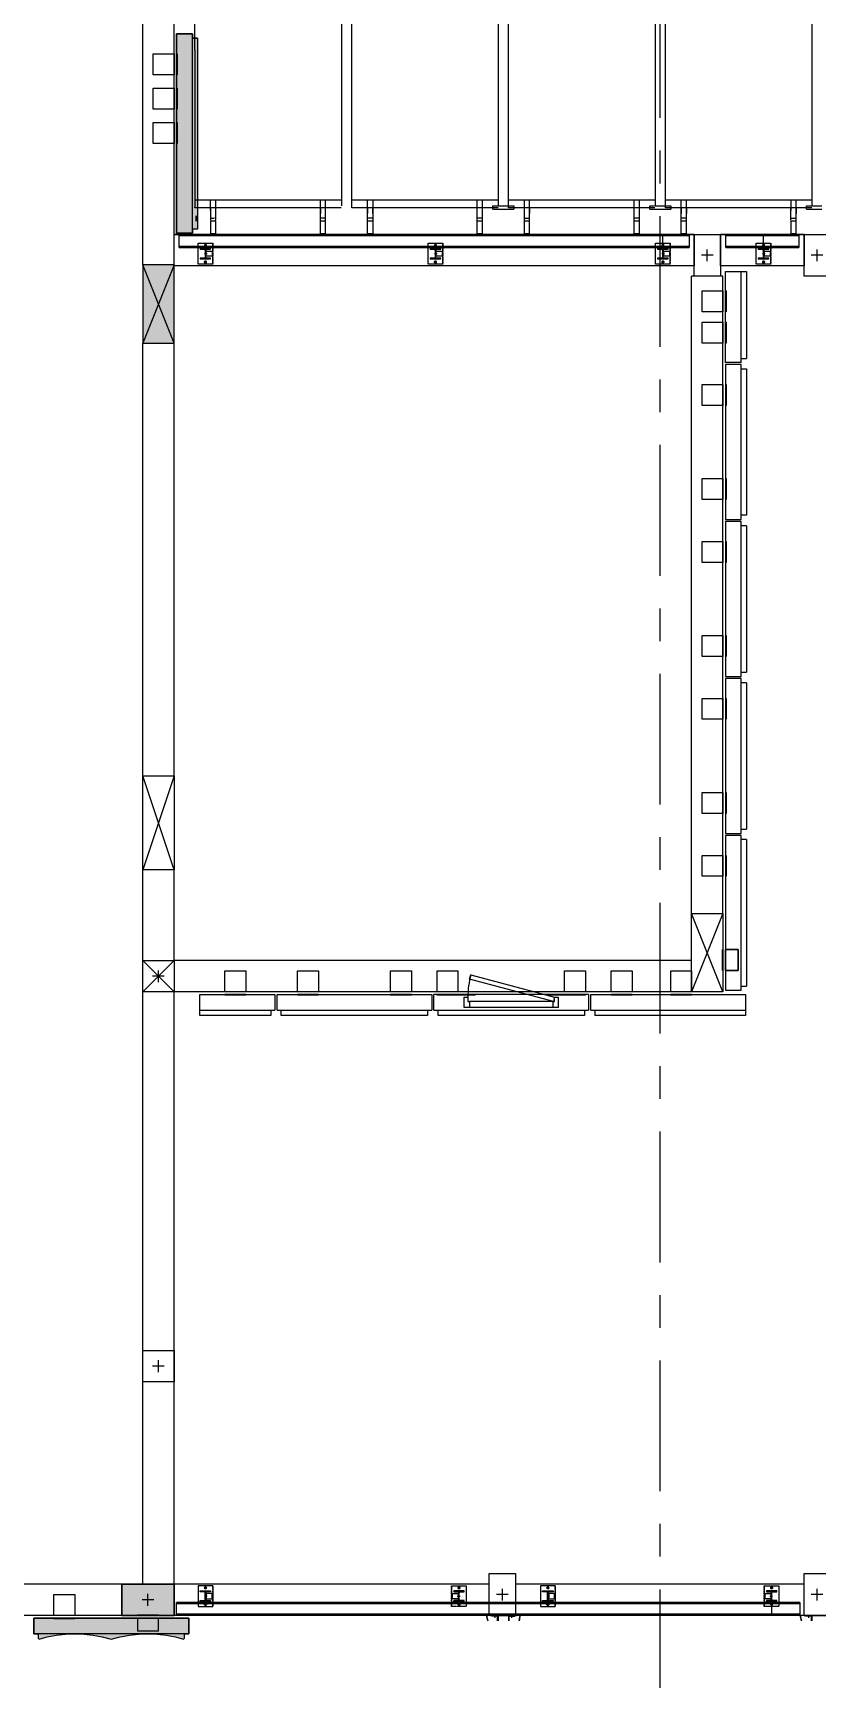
# Model space of a CAD drawing. Header units: millimetres. Extents: x 2519235 to 7246330, y 25937 to 201821.
# Drawn here: x 2842388 to 2849888, y 134880 to 150612 of the extents above; entities that cross this region are included whole.
import ezdxf
from ezdxf.enums import TextEntityAlignment as Align

# ---------------------------------------------------------------- set-up
doc = ezdxf.new("R2010")
doc.units = ezdxf.units.MM
doc.set_wipeout_variables(frame=1)
for name, pattern in [('DXK_LINE_DOT2', [3.9198, 1.9599, -1.9599]), ('HIDDEN2', [4.7625, 3.175, -1.5875]), ('TA_GL_005.00000', [13.75, 5, -1.25, 1.25, -1.25, 5]), ('Xref-PLAN-106.940$0$CENTER2', [28.575, 19.05, -3.175, 3.175, -3.175])]:
    doc.linetypes.add(name, pattern=pattern)
for name, color, linetype in [('000 - 0_SYM_DWG_GRID-BUBBLE_MAIN_COLOR_1', 7, 'Continuous'), ('000 - 0_SYM_DWG_GRIDLINE_MAIN_COLOR_251', 7, 'Continuous'), ('000 - CONCRETE_COL_CUT_COLOR_1', 7, 'Continuous'), ('000 - CONCRETE_COL_CUT_COLOR_5', 7, 'Continuous'), ('000 - CONCRETE_COL_HATCH_', 7, 'Continuous'), ('000 - CONCRETE_COL_WIPEOUT_', 7, 'Continuous'), ('000 - CONCRETE_PRECAST_CUT_COLOR_4', 7, 'Continuous'), ('000 - CONCRETE_PRECAST_CUT_COLOR_5', 7, 'Continuous'), ('000 - EXISTING_CANOPY_MAIN_COLOR_1', 7, 'Continuous'), ('_BOLT-M10', 7, 'Continuous'), ('_C-SC', 7, 'Continuous'), ('_Hatch', 7, 'Continuous'), ('_LOUVER-SB', 7, 'Continuous'), ('_PLATE-200', 7, 'Continuous'), ('_RCW03', 7, 'Continuous'), ('_Wall-PRECAST', 7, 'Continuous'), ('A-GENM', 7, 'Continuous'), ('A-ROOF', 7, 'Continuous'), ('A-ROOF-OTLN', 7, 'Continuous'), ('Xref-PLAN-106.940$0$_Beam', 7, 'Continuous'), ('Xref-PLAN-106.940$0$_C300x300', 7, 'Continuous'), ('Xref-PLAN-106.940$0$_C400-250', 7, 'Continuous'), ('Xref-PLAN-106.940$0$_C500-300', 7, 'Continuous'), ('Xref-PLAN-106.940$0$_Col', 7, 'Xref-PLAN-106.940$0$CENTER2'), ('Xref-PLAN-106.940$0$_Col-B', 7, 'Xref-PLAN-106.940$0$CENTER2'), ('Xref-PLAN-106.940$0$_PP-Dim', 7, 'Continuous')]:
    doc.layers.add(name, color=color, linetype=linetype)
doc.layers.add('Xref-PLAN-106.940$0$_VP', color=7, linetype='Continuous', plot=False)
doc.styles.add('Arial', font='arial.ttf', dxfattribs={"height": 300})
doc.styles.add('TA', font='', dxfattribs={"height": 4.5})
doc.styles.get('TA').set_extended_font_data('Cordia New')
pattern_1 = [(45, (-1941.0177, -2436.031), (-3.367596, 3.367596), []), (45, (-1941.0177, -2433.6497), (-3.367596, 3.367596), [])]

# ---------------------------------------------------------------- blocks, each defined once
blk = doc.blocks.new('A$C794a218b')
at = {"color": 7}
for p, q in [((142319, 17448), (142369, 17448)), ((142319, 17348), (142319, 17448)), ((142354, 17348), (142319, 17348)), ((142354, 17391), (142354, 17348)), ((142369, 17391), (142354, 17391)), ((142354, 17348), (142365, 17390)), ((143156, 17134), (142354, 17348)), ((142365, 17390), (143167, 17175)), ((142369, 17448), (142369, 17391)), ((142369, 17448), (143169, 17448)), ((142369, 17391), (143169, 17391)), ((143169, 17448), (143219, 17448)), ((143169, 17391), (143169, 17448)), ((143184, 17391), (143169, 17391)), ((143184, 17348), (143184, 17391)), ((143219, 17348), (143184, 17348)), ((143219, 17448), (143219, 17348)), ((143167, 17175), (143156, 17134))]:
    blk.add_line(p, q, dxfattribs=at)
blk.add_arc((142354, 17348), 830, 344.9961, 0, dxfattribs=at)
blk = doc.blocks.new('_PP-LOUVER')
at = {"layer": '_Hatch'}
h = blk.add_hatch(dxfattribs=at)
h.set_pattern_fill('STEEL', scale=1.5)
h.set_pattern_definition(pattern_1)
h.paths.add_polyline_path([(3, 67), (3, 3, 0.414214), (13, -7), (50, -7), (50, -15), (-50, -15), (-50, -7), (-13, -7, 0.414214), (-3, 3), (-3, 67, 0.414214), (-13, 77), (-50, 77), (-50, 85), (50, 85), (50, 77), (13, 77, 0.414214)])
at = {"color": 7, "linetype": 'Continuous'}
for p, q in [((70, 135), (-70, 135)), ((-70, 135), (-70, -25)), ((70, 135), (70, -25))]:
    blk.add_line(p, q, dxfattribs=at)
at = {"color": 7, "linetype": 'DXK_LINE_DOT2'}
for p, q in [((-70, 135), (-70, -25)), ((70, 135), (-70, 135)), ((70, -25), (70, 135))]:
    blk.add_line(p, q, dxfattribs=at)
at = {"color": 7, "linetype": 'HIDDEN2'}
for p, q in [((-70, -25), (-70, -65)), ((-70, -30), (-70, -65)), ((-70, -65), (70, -65)), ((-70, -65), (70, -65)), ((70, -65), (70, -25)), ((70, -30), (70, -65))]:
    blk.add_line(p, q, dxfattribs=at)
at = {"color": 7}
blk.add_lwpolyline([(-50, 85), (50, 85), (50, 77), (13, 77, 0.414214), (3, 67), (3, 3, 0.414214), (13, -7), (50, -7), (50, -15), (-50, -15), (-50, -7), (-13, -7, 0.414214), (-3, 3), (-3, 67, 0.414214), (-13, 77), (-50, 77)], format="xyb", close=True, dxfattribs=at)
for points in [[(63, 60), (3, 60), (3, 10), (63, 10)], [(63, 60), (8, 60), (8, 10), (63, 10)]]:
    blk.add_lwpolyline(points, close=True, dxfattribs=at)
at = {"layer": '_BOLT-M10', "color": 7}
for p, q in [((-12, 115), (12, 115)), ((16, 35), (-10, 35)), ((3, 42), (-3, 42)), ((3, 28), (-3, 28)), ((0, 128), (0, 102)), ((8, 42), (3, 42)), ((8, 28), (3, 28))]:
    blk.add_line(p, q, dxfattribs=at)
blk.add_lwpolyline([(-8, 110), (0, 106), (8, 110), (8, 120), (0, 124), (-8, 120)], close=True, dxfattribs=at)
for radius in [10, 6.93]:
    blk.add_circle((0, 115), radius, dxfattribs=at)
at = {"layer": 'Defpoints', "color": 7}
for p, q in [((6, -6), (-6, 6)), ((-6, -6), (6, 6))]:
    blk.add_line(p, q, dxfattribs=at)
at = {"layer": 'Defpoints', "color": 7, "linetype": 'HIDDEN2'}
for p, q in [((-12, -45), (12, -45)), ((0, -58), (0, -32))]:
    blk.add_line(p, q, dxfattribs=at)
blk.add_lwpolyline([(-8, -40), (0, -36), (8, -40), (8, -50), (0, -54), (-8, -50)], close=True, dxfattribs=at)
for radius in [10, 6.93]:
    blk.add_circle((0, -45), radius, dxfattribs=at)
blk = doc.blocks.new('*U361')
at = {"color": 7}
for p, q in [((270, -25), (-5690, -25)), ((-5690, -145), (-5690, -25)), ((-5690, -30), (270, -30)), ((-5690, -35), (270, -35)), ((-5690, -135), (270, -135)), ((-5690, -140), (270, -140)), ((-5690, -145), (270, -145)), ((270, -25), (270, -145))]:
    blk.add_line(p, q, dxfattribs=at)
at = {"layer": 'Defpoints', "color": 7}
for p, q in [((6, -6), (-6, 6)), ((-6, -6), (6, 6)), ((0, 0), (0, -145))]:
    blk.add_line(p, q, dxfattribs=at)
blk = doc.blocks.new('Enrance Curtain Wall Panel Edge 5a - Enrance Curtain Wall Panel Edge 5a-28915756-ENTRANCE 1 - LOWER ROOF LEVEL PLAN')
at = {"color": 7}
for p, q in [((150, -125), (150, 125)), ((150, 125), (150, -125)), ((150, 125), (150, -125)), ((150, -125), (150, 125)), ((150, 125), (150, -125)), ((150, -50), (200, -50)), ((171, -80), (150, -80)), ((155, -110), (150, -110)), ((200, -55), (155, -55)), ((155, -55), (155, -110)), ((150, -2875), (150, -3125)), ((150, -2875), (150, -3125)), ((150, -2875), (150, -3125)), ((150, -3125), (150, -2875)), ((150, -2875), (150, -3125)), ((155, -2890), (150, -2890)), ((171, -2920), (150, -2920)), ((150, -2950), (200, -2950)), ((155, -2945), (155, -2890)), ((200, -2945), (155, -2945)), ((150, -3050), (200, -3050)), ((171, -3080), (150, -3080)), ((155, -3110), (150, -3110)), ((200, -3055), (155, -3055)), ((155, -3055), (155, -3110))]:
    blk.add_line(p, q, dxfattribs=at)
for centre, radius, start, end in [((-165, 1640), 1827, 279.9333, 281.5368), ((-165, 1640), 1830, 279.9172, 281.5175), ((-165, 1640), 1830, 279.9184, 281.5158), ((-165, 1640), 1830, 279.9162, 280.3072), ((-165, -4640), 1830, 78.4825, 80.0828), ((-165, -4640), 1830, 78.4842, 80.0816), ((-165, -4640), 1830, 79.6928, 80.0838), ((-165, -4640), 1827, 78.4632, 80.0667), ((-165, -1360), 1827, 279.9333, 281.5368), ((-165, -1360), 1830, 279.9172, 281.5175), ((-165, -1360), 1830, 279.9184, 281.5158), ((-165, -1360), 1830, 279.9162, 280.3072)]:
    blk.add_arc(centre, radius, start, end, dxfattribs=at)
blk = doc.blocks.new('Xref-PLAN-106.940$0$_C300-300')
at = {"color": 7}
blk.add_lwpolyline([(-150, 0), (150, 0), (150, -300), (-150, -300)], close=True, dxfattribs=at)
at = {"layer": 'Defpoints', "color": 7}
for p, q in [((-56, -150), (56, -150)), ((0, -94), (0, -206))]:
    blk.add_line(p, q, dxfattribs=at)
blk = doc.blocks.new('Xref-PLAN-106.940$0$_C400-250')
at = {"color": 7}
blk.add_lwpolyline([(125, 0), (125, -400), (-125, -400), (-125, 0)], close=True, dxfattribs=at)
at = {"layer": 'Defpoints', "color": 7}
for p, q in [((0, -144), (0, -256)), ((-56, -200), (56, -200))]:
    blk.add_line(p, q, dxfattribs=at)
blk = doc.blocks.new('Xref-PLAN-106.940$0$_C500-300')
at = {"color": 7}
blk.add_lwpolyline([(-250, 0), (250, 0), (250, -300), (-250, -300)], close=True, dxfattribs=at)
at = {"layer": 'Defpoints', "color": 7}
for p, q in [((-56, -150), (56, -150)), ((0, -94), (0, -206))]:
    blk.add_line(p, q, dxfattribs=at)
blk = doc.blocks.new('Xref-PLAN-106.940')
at = {"layer": 'Xref-PLAN-106.940$0$_Beam', "color": 7}
for p, q in [((139644, 23258), (142404, 23258)), ((142654, 23258), (145669, 23258)), ((146169, 23258), (148619, 23258)), ((139644, 22958), (142404, 22958)), ((142654, 22958), (145669, 22958)), ((145669, 22958), (145669, 17298)), ((145969, 22958), (145969, 17298)), ((146169, 22958), (148619, 22958)), ((145669, 15233), (145669, 11098)), ((145969, 15233), (145969, 11098)), ((140419, 10458), (140719, 10458)), ((145669, 10348), (145669, 6933)), ((145969, 10348), (145969, 6933))]:
    blk.add_line(p, q, dxfattribs=at)
at = {"layer": 'Xref-PLAN-106.940$0$_Col', "color": 7}
for points in [[(140419, 17298), (140719, 17298), (140719, 16548), (140419, 16548)], [(145669, 16133), (145969, 16133), (145969, 15233), (145669, 15233)], [(145669, 10348), (145969, 10348), (145969, 11098), (145669, 11098)]]:
    blk.add_lwpolyline(points, close=True, dxfattribs=at)
at = {"layer": 'Xref-PLAN-106.940$0$_PP-Dim', "color": 7}
for p, q in [((140719, 17298), (145669, 17298)), ((140719, 16998), (145669, 16998)), ((145669, 16998), (145669, 16133)), ((145969, 16998), (145969, 16133)), ((140419, 16548), (140419, 10458)), ((140719, 16548), (140719, 10458)), ((139644, 10358), (140444, 10358)), ((140694, 10358), (145669, 10358)), ((139644, 10058), (140444, 10058)), ((140694, 10058), (145669, 10058))]:
    blk.add_line(p, q, dxfattribs=at)
at = {"layer": 'Xref-PLAN-106.940$0$_VP', "color": 7}
for p, q in [((140419, 17298), (140719, 16548)), ((140419, 16548), (140719, 17298)), ((145669, 17298), (145969, 16998)), ((145669, 16998), (145969, 17298)), ((145669, 15233), (145969, 16133)), ((145669, 16133), (145969, 15233)), ((145669, 11098), (145969, 10348)), ((145669, 10348), (145969, 11098))]:
    blk.add_line(p, q, dxfattribs=at)
at = {"layer": 'Xref-PLAN-106.940$0$_C300x300', "color": 7}
blk.add_blockref('Xref-PLAN-106.940$0$_C300-300', (145819, 17298), dxfattribs=at)
at = {"layer": 'Xref-PLAN-106.940$0$_C400-250', "color": 7}
for p in [(139519, 23258), (142529, 23258), (139519, 10458), (140569, 10458)]:
    blk.add_blockref('Xref-PLAN-106.940$0$_C400-250', p, dxfattribs=at)
at = {"layer": 'Xref-PLAN-106.940$0$_C500-300', "color": 7}
blk.add_blockref('Xref-PLAN-106.940$0$_C500-300', (145919, 23258), dxfattribs=at)
at = {"layer": 'Xref-PLAN-106.940$0$_Col-B', "color": 7}
blk.add_blockref('Xref-PLAN-106.940$0$_C300-300', (145819, 21025), dxfattribs=at)
blk = doc.blocks.new('_C-SC')
at = {"layer": '_Hatch'}
h = blk.add_hatch(dxfattribs=at)
h.set_pattern_fill('STEEL', scale=1.5)
h.set_pattern_definition(pattern_1)
h.paths.add_polyline_path([(3, 67), (3, 3, 0.414214), (13, -7), (50, -7), (50, -15), (-50, -15), (-50, -7), (-13, -7, 0.414214), (-3, 3), (-3, 67, 0.414214), (-13, 77), (-50, 77), (-50, 85), (50, 85), (50, 77), (13, 77, 0.414214)])
at = {"color": 7, "linetype": 'Continuous'}
for p, q in [((70, 135), (-70, 135)), ((-70, 135), (-70, -25)), ((70, 135), (70, -25))]:
    blk.add_line(p, q, dxfattribs=at)
at = {"color": 7, "linetype": 'DXK_LINE_DOT2'}
for p, q in [((-70, 135), (-70, -25)), ((70, 135), (-70, 135)), ((70, -25), (70, 135))]:
    blk.add_line(p, q, dxfattribs=at)
at = {"color": 7, "linetype": 'HIDDEN2'}
for p, q in [((-70, -25), (-70, -65)), ((-70, -30), (-70, -65)), ((-70, -65), (70, -65)), ((-70, -65), (70, -65)), ((70, -65), (70, -25)), ((70, -30), (70, -65))]:
    blk.add_line(p, q, dxfattribs=at)
at = {"color": 7}
blk.add_lwpolyline([(-50, 85), (50, 85), (50, 77), (13, 77, 0.414214), (3, 67), (3, 3, 0.414214), (13, -7), (50, -7), (50, -15), (-50, -15), (-50, -7), (-13, -7, 0.414214), (-3, 3), (-3, 67, 0.414214), (-13, 77), (-50, 77)], format="xyb", close=True, dxfattribs=at)
for points in [[(63, 60), (3, 60), (3, 10), (63, 10)], [(63, 60), (8, 60), (8, 10), (63, 10)]]:
    blk.add_lwpolyline(points, close=True, dxfattribs=at)
at = {"layer": '_BOLT-M10', "color": 7}
for p, q in [((-12, 115), (12, 115)), ((16, 35), (-10, 35)), ((3, 42), (-3, 42)), ((3, 28), (-3, 28)), ((0, 128), (0, 102)), ((8, 42), (3, 42)), ((8, 28), (3, 28))]:
    blk.add_line(p, q, dxfattribs=at)
blk.add_lwpolyline([(-8, 110), (0, 106), (8, 110), (8, 120), (0, 124), (-8, 120)], close=True, dxfattribs=at)
for radius in [10, 6.93]:
    blk.add_circle((0, 115), radius, dxfattribs=at)
at = {"layer": 'Defpoints', "color": 7}
for p, q in [((6, -6), (-6, 6)), ((-6, -6), (6, 6))]:
    blk.add_line(p, q, dxfattribs=at)
at = {"layer": 'Defpoints', "color": 7, "linetype": 'HIDDEN2'}
for p, q in [((-12, -45), (12, -45)), ((0, -58), (0, -32))]:
    blk.add_line(p, q, dxfattribs=at)
blk.add_lwpolyline([(-8, -40), (0, -36), (8, -40), (8, -50), (0, -54), (-8, -50)], close=True, dxfattribs=at)
for radius in [10, 6.93]:
    blk.add_circle((0, -45), radius, dxfattribs=at)
blk = doc.blocks.new('*U417')
at = {"color": 7}
for p, q in [((4625, -25), (-250, -25)), ((-250, -145), (-250, -25)), ((-250, -30), (4625, -30)), ((-250, -35), (4625, -35)), ((-250, -135), (4625, -135)), ((-250, -140), (4625, -140)), ((-250, -145), (4625, -145)), ((4625, -25), (4625, -145))]:
    blk.add_line(p, q, dxfattribs=at)
at = {"layer": 'Defpoints', "color": 7}
for p, q in [((6, -6), (-6, 6)), ((-6, -6), (6, 6)), ((0, 0), (0, -145))]:
    blk.add_line(p, q, dxfattribs=at)
blk = doc.blocks.new('*U414')
at = {"color": 7}
for p, q in [((362, -25), (-338, -25)), ((-338, -145), (-338, -25)), ((-338, -30), (362, -30)), ((-338, -35), (362, -35)), ((-338, -135), (362, -135)), ((-338, -140), (362, -140)), ((-338, -145), (362, -145)), ((362, -25), (362, -145))]:
    blk.add_line(p, q, dxfattribs=at)
at = {"layer": 'Defpoints', "color": 7}
for p, q in [((6, -6), (-6, 6)), ((-6, -6), (6, 6)), ((0, 0), (0, -145))]:
    blk.add_line(p, q, dxfattribs=at)
blk = doc.blocks.new('A$C53fc0519')
at = {"layer": '000 - EXISTING_CANOPY_MAIN_COLOR_1', "color": 7}
for p, q in [((22450, -13148), (22400, -13148)), ((22400, -13148), (22400, -13475)), ((22400, -13153), (22450, -13153)), ((22450, -13275), (22450, -13148)), ((23450, -13148), (23500, -13148)), ((23450, -13148), (23450, -13475)), ((23450, -13153), (23500, -13153)), ((23500, -13148), (23500, -13475)), ((23900, -13148), (23950, -13148)), ((23900, -13148), (23900, -13475)), ((23900, -13153), (23950, -13153)), ((23950, -13148), (23950, -13475)), ((24950, -13148), (25000, -13148)), ((24950, -13148), (24950, -13475)), ((24950, -13153), (25000, -13153)), ((25000, -13475), (25000, -13148)), ((25400, -13148), (25450, -13148)), ((25400, -13148), (25400, -13475)), ((25400, -13153), (25450, -13153)), ((25450, -13148), (25450, -13475)), ((26450, -13148), (26500, -13148)), ((26450, -13475), (26450, -13148)), ((26450, -13153), (26500, -13153)), ((26500, -13148), (26500, -13475)), ((26950, -13148), (26900, -13148)), ((26900, -13148), (26900, -13475)), ((26900, -13153), (26950, -13153)), ((26950, -13148), (26950, -13475)), ((27950, -13148), (28000, -13148)), ((27950, -13148), (27950, -13275)), ((27950, -13153), (28000, -13153)), ((28000, -13275), (28000, -13148)), ((22400, -13273), (22450, -13273)), ((22450, -13303), (22400, -13303)), ((22400, -13400), (22400, -13347)), ((22450, -13283), (22450, -13367)), ((22450, -13348), (22450, -13400)), ((23450, -13273), (23500, -13273)), ((23450, -13303), (23500, -13303)), ((23450, -13400), (23450, -13347)), ((23500, -13400), (23500, -13348)), ((23900, -13273), (23950, -13273)), ((23900, -13303), (23950, -13303)), ((23900, -13347), (23900, -13400)), ((23950, -13348), (23950, -13400)), ((24950, -13273), (25000, -13273)), ((25000, -13303), (24950, -13303)), ((24950, -13400), (24950, -13347)), ((25000, -13400), (25000, -13348)), ((25400, -13273), (25450, -13273)), ((25400, -13303), (25450, -13303)), ((25400, -13347), (25400, -13400)), ((25450, -13348), (25450, -13400)), ((26450, -13273), (26500, -13273)), ((26450, -13303), (26500, -13303)), ((26450, -13347), (26450, -13400)), ((26500, -13400), (26500, -13348)), ((26900, -13273), (26950, -13273)), ((26900, -13303), (26950, -13303)), ((26900, -13347), (26900, -13400)), ((26950, -13400), (26950, -13348)), ((27950, -13273), (28000, -13273)), ((27950, -13283), (27950, -13367)), ((27950, -13303), (27962, -13303)), ((27950, -13347), (27950, -13400)), ((28000, -13303), (27968, -13303)), ((28000, -13367), (28000, -13283)), ((28000, -13400), (28000, -13348)), ((22249, -13390), (22153, -13390)), ((22249, -13420), (22153, -13420)), ((22250, -15750), (22250, -13422)), ((22250, -13475), (23650, -13475)), ((22271, -13390), (22251, -13390)), ((22251, -13400), (22265, -13400)), ((22252, -13420), (22251, -13420)), ((22300, -13420), (22255, -13420)), ((22267, -13400), (22340, -13400)), ((22300, -13390), (22274, -13390)), ((22300, -13390), (22300, -13420)), ((22342, -13400), (22415, -13400)), ((22417, -13400), (22490, -13400)), ((22450, -13475), (22450, -13375)), ((22492, -13400), (22565, -13400)), ((22567, -13400), (22640, -13400)), ((22642, -13400), (22715, -13400)), ((22717, -13400), (22790, -13400)), ((22792, -13400), (22865, -13400)), ((22867, -13400), (22940, -13400)), ((22942, -13400), (23015, -13400)), ((23017, -13400), (23090, -13400)), ((23092, -13400), (23165, -13400)), ((23167, -13400), (23240, -13400)), ((23242, -13400), (23315, -13400)), ((23317, -13400), (23390, -13400)), ((23392, -13400), (23465, -13400)), ((23467, -13400), (23540, -13400)), ((23542, -13400), (23615, -13400)), ((23621, -13390), (23600, -13390)), ((23600, -13420), (23600, -13390)), ((23602, -13420), (23600, -13420)), ((23651, -13420), (23605, -13420)), ((23617, -13400), (23650, -13400)), ((23651, -13390), (23624, -13390)), ((23650, -13400), (23650, -15750)), ((23749, -13390), (23653, -13390)), ((23749, -13420), (23653, -13420)), ((23750, -15750), (23750, -13422)), ((23750, -13475), (25150, -13475)), ((23771, -13390), (23751, -13390)), ((23751, -13400), (23765, -13400)), ((23752, -13420), (23751, -13420)), ((23800, -13420), (23755, -13420)), ((23767, -13400), (23840, -13400)), ((23800, -13390), (23774, -13390)), ((23800, -13390), (23800, -13420)), ((23842, -13400), (23915, -13400)), ((23917, -13400), (23990, -13400)), ((23992, -13400), (24065, -13400)), ((24067, -13400), (24140, -13400)), ((24142, -13400), (24215, -13400)), ((24217, -13400), (24290, -13400)), ((24292, -13400), (24365, -13400)), ((24367, -13400), (24440, -13400)), ((24442, -13400), (24515, -13400)), ((24517, -13400), (24590, -13400)), ((24592, -13400), (24665, -13400)), ((24667, -13400), (24740, -13400)), ((24742, -13400), (24815, -13400)), ((24817, -13400), (24890, -13400)), ((24892, -13400), (24965, -13400)), ((24967, -13400), (25040, -13400)), ((25042, -13400), (25115, -13400)), ((25121, -13390), (25100, -13390)), ((25100, -13420), (25100, -13390)), ((25102, -13420), (25100, -13420)), ((25151, -13420), (25105, -13420)), ((25117, -13400), (25150, -13400)), ((25151, -13390), (25124, -13390)), ((25150, -13400), (25150, -15750)), ((25249, -13390), (25153, -13390)), ((25249, -13420), (25153, -13420)), ((25250, -15750), (25250, -13422)), ((25250, -13475), (26650, -13475)), ((25271, -13390), (25251, -13390)), ((25251, -13400), (25265, -13400)), ((25252, -13420), (25251, -13420)), ((25300, -13420), (25255, -13420)), ((25267, -13400), (25340, -13400)), ((25300, -13390), (25274, -13390)), ((25300, -13390), (25300, -13420)), ((25342, -13400), (25415, -13400)), ((25417, -13400), (25490, -13400)), ((25492, -13400), (25565, -13400)), ((25567, -13400), (25640, -13400)), ((25642, -13400), (25715, -13400)), ((25717, -13400), (25790, -13400)), ((25792, -13400), (25865, -13400)), ((25867, -13400), (25940, -13400)), ((25942, -13400), (26015, -13400)), ((26017, -13400), (26090, -13400)), ((26092, -13400), (26165, -13400)), ((26167, -13400), (26240, -13400)), ((26242, -13400), (26315, -13400)), ((26317, -13400), (26390, -13400)), ((26392, -13400), (26465, -13400)), ((26467, -13400), (26540, -13400)), ((26542, -13400), (26615, -13400)), ((26617, -13400), (26650, -13400)), ((26650, -13400), (26650, -15750)), ((26750, -15750), (26750, -13422)), ((26750, -13475), (28150, -13475)), ((26751, -13400), (26765, -13400)), ((26767, -13400), (26840, -13400)), ((26842, -13400), (26915, -13400)), ((26917, -13400), (26990, -13400)), ((26992, -13400), (27065, -13400)), ((27067, -13400), (27140, -13400)), ((27142, -13400), (27215, -13400)), ((27217, -13400), (27290, -13400)), ((27292, -13400), (27365, -13400)), ((27367, -13400), (27440, -13400)), ((27442, -13400), (27515, -13400)), ((27517, -13400), (27590, -13400)), ((27592, -13400), (27665, -13400)), ((27667, -13400), (27740, -13400)), ((27742, -13400), (27815, -13400)), ((27817, -13400), (27890, -13400)), ((27892, -13400), (27965, -13400)), ((27950, -13375), (27950, -13475)), ((27967, -13400), (28040, -13400)), ((28000, -13375), (28000, -13475)), ((28042, -13400), (28115, -13400)), ((28117, -13400), (28150, -13400)), ((28150, -13400), (28150, -13407)), ((28150, -14785), (28150, -13409)), ((28150, -14907), (28150, -14787)), ((28150, -14908), (28150, -15750))]:
    blk.add_line(p, q, dxfattribs=at)
blk = doc.blocks.new('*U1938')
at = {"layer": '000 - 0_SYM_DWG_GRIDLINE_MAIN_COLOR_251', "color": 7, "linetype": 'ByBlock', "ltscale": 5}
blk.add_line((20, 0), (-357, 0), dxfattribs=at)
at = {"layer": '000 - 0_SYM_DWG_GRIDLINE_MAIN_COLOR_251', "color": 7}
blk.add_point((0, 0), dxfattribs=at)
at = {"color": 7, "style": 'TA', "flags": 1}
blk.add_attdef('LOCATION', (6, -6), '', height=4.5, rotation=270, dxfattribs=at)
at = {"layer": '000 - 0_SYM_DWG_GRID-BUBBLE_MAIN_COLOR_1', "color": 7, "style": 'Arial'}
blk.add_attdef('GRID-HEAD', text='', height=4, rotation=270, dxfattribs=at).set_placement((54, 0), align=Align.MIDDLE_CENTER)
blk = doc.blocks.new('*U1098')
at = {"layer": '000 - 0_SYM_DWG_GRIDLINE_MAIN_COLOR_251', "color": 7, "linetype": 'ByBlock', "ltscale": 5}
blk.add_line((2, 0), (-866, 0), dxfattribs=at)
at = {"color": 7, "style": 'TA', "flags": 1}
blk.add_attdef('LOCATION', (6, -6), '', height=4.5, rotation=270, dxfattribs=at)
at = {"layer": '000 - 0_SYM_DWG_GRID-BUBBLE_MAIN_COLOR_1', "color": 7, "style": 'Arial'}
blk.add_attdef('GRID-HEAD', text='', height=4, rotation=180, dxfattribs=at).set_placement((22, 0), align=Align.MIDDLE_CENTER)
blk = doc.blocks.new('W-1-PP17-ENT1_REV02_20260415-161303_PP17_ENT1_MAIN_DIMS_PL')
at = {"layer": '000 - 0_SYM_DWG_GRIDLINE_MAIN_COLOR_251', "color": 7, "linetype": 'TA_GL_005.00000'}
for name, p, xscale, yscale, zscale, rotation in [('*U1938', (5400, 0), 50.00000000000004, 50.00000000000004, 50.00000000000004, 90), ('*U1098', (-18300, 0), 50, 50, 50, 180)]:
    blk.add_blockref(name, p, dxfattribs=dict(at, xscale=xscale, yscale=yscale, zscale=zscale, rotation=rotation))
blk = doc.blocks.new('*U2083')
at = {"layer": '000 - CONCRETE_COL_HATCH_'}
h = blk.add_hatch(dxfattribs=at)
h.set_pattern_fill('AR-CONC', scale=0.04)
h.set_pattern_definition([(50, (18500, -842401.163), (7.28738676, -0.63756342), [0.762, -8.382]), (355, (18500, -842401.163), (-1.40973686, 7.64227381), [0.6096, -6.70562337]), (100.4514447, (18500.607, -842401.216), (5.877649884, 7.004710076), [0.64760035, -7.123609784]), (46.1842, (18500, -842399.131), (10.84316164, -1.68169312), [1.143, -12.573]), (96.6355576, (18500.904, -842399.271), (9.49616536, 9.89704498), [0.97140093, -10.68542433]), (351.1841512, (18500, -842399.131), (9.49616536, 9.89704498), [0.91439868, -10.05838928]), (21, (18501.016, -842399.639), (6.06457565, -4.090607927), [0.762, -8.382]), (326, (18501.016, -842399.639), (2.472081134, 7.367518645), [0.6096, -6.7056]), (71.451445, (18501.5214, -842399.98), (8.53665677, 3.276910755), [0.64760035, -7.123597504]), (37.5, (18500, -842401.163), (0.12354413, 3.382201555), [0, -6.62432, 0, -6.8072, 0, -6.731]), (7.5, (18500, -842401.163), (2.6727865, 4.007222993), [0, -3.88112, 0, -6.47192, 0, -2.5654]), (327.5, (18497.7343, -842401.163), (5.423623807, -0.22914976), [0, -2.54, 0, -7.9248, 0, -10.5156]), (317.5, (18496.7183, -842401.163), (5.925167255, 1.01705964), [0, -3.302, 0, -5.26288, 0, -7.4676])])
h.paths.add_polyline_path([(0, 0), (1480, 0), (1480, 150), (1440, 150), (1440, 190), (1430, 200), (1354, 178), (1267, 163), (1179, 153), (1090, 150), (1001, 153), (913, 163), (826, 178), (740, 200), (654, 178), (567, 163), (479, 153), (390, 150), (301, 153), (213, 163), (126, 178), (50, 200), (40, 190), (40, 150), (0, 150)])
at = {"layer": '000 - CONCRETE_COL_CUT_COLOR_1', "color": 7, "lineweight": -2}
blk.add_lwpolyline([(0, 0), (1480, 0), (1480, 150), (1440, 150), (1440, 190), (1430, 200), (1354, 178), (1267, 163), (1179, 153), (1090, 150), (1001, 153), (913, 163), (826, 178), (740, 200), (654, 178), (567, 163), (479, 153), (390, 150), (301, 153), (213, 163), (126, 178), (50, 200), (40, 190), (40, 150), (0, 150), (0, 150), (0, 150), (0, 150), (0, 150), (0, 150), (0, 150), (0, 150), (0, 150), (0, 150), (0, 150), (0, 150), (0, 150), (0, 150), (0, 150), (0, 150), (0, 150), (0, 150), (0, 150), (0, 150), (0, 150), (0, 150), (0, 150), (0, 150)], close=True, dxfattribs=at)
blk = doc.blocks.new('*U2085')
at = {"layer": '000 - CONCRETE_COL_HATCH_'}
h = blk.add_hatch(dxfattribs=at)
h.set_pattern_fill('AR-CONC', scale=0.04)
h.set_pattern_definition([(50, (1000, -835906.8257), (7.28738676, -0.63756342), [0.762, -8.382]), (355, (1000, -835906.826), (-1.40973686, 7.64227381), [0.6096, -6.70562337]), (100.4514447, (1000.607, -835906.879), (5.877649884, 7.004710076), [0.64760035, -7.123609784]), (46.1842, (1000, -835904.794), (10.84316164, -1.68169312), [1.143, -12.573]), (96.6355576, (1000.904, -835904.934), (9.49616536, 9.89704498), [0.97140093, -10.68542433]), (351.1841512, (1000, -835904.794), (9.49616536, 9.89704498), [0.91439868, -10.05838928]), (21, (1001.016, -835905.3017), (6.06457565, -4.090607927), [0.762, -8.382]), (326, (1001.016, -835905.302), (2.472081134, 7.367518645), [0.6096, -6.7056]), (71.451445, (1001.5214, -835905.6426), (8.53665677, 3.276910755), [0.64760035, -7.123597504]), (37.5, (1000, -835906.8257), (0.12354413, 3.382201555), [0, -6.62432, 0, -6.8072, 0, -6.731]), (7.5, (1000, -835906.8257), (2.6727865, 4.007222993), [0, -3.88112, 0, -6.47192, 0, -2.5654]), (327.5, (997.7343, -835906.8257), (5.423623807, -0.22914976), [0, -2.54, 0, -7.9248, 0, -10.5156]), (317.5, (996.7183, -835906.8257), (5.925167255, 1.01705964), [0, -3.302, 0, -5.26288, 0, -7.4676])])
h.paths.add_polyline_path([(0, 0), (500, 0), (500, 300), (0, 300)])
at = {"layer": '000 - CONCRETE_COL_CUT_COLOR_1', "color": 7, "lineweight": -2}
blk.add_lwpolyline([(0, 0), (500, 0), (500, 300), (0, 300), (0, 300), (0, 300), (0, 300), (0, 300), (0, 300), (0, 300), (0, 300), (0, 300), (0, 300), (0, 300), (0, 300), (0, 300), (0, 300), (0, 300), (0, 300), (0, 300), (0, 300), (0, 300), (0, 300), (0, 300), (0, 300), (0, 300), (0, 300), (0, 300), (0, 300), (0, 300), (0, 300), (0, 300), (0, 300), (0, 300), (0, 300), (0, 300), (0, 300), (0, 300), (0, 300), (0, 300), (0, 300), (0, 300), (0, 300), (0, 300), (0, 300), (0, 300), (0, 300), (0, 300)], close=True, dxfattribs=at)
blk = doc.blocks.new('*U2092')
at = {"layer": '000 - CONCRETE_COL_HATCH_'}
h = blk.add_hatch(dxfattribs=at)
h.set_pattern_fill('AR-CONC', scale=0.04)
h.set_pattern_definition([(50, (-1000, -765886.849), (7.28738676, -0.63756342), [0.762, -8.382]), (355, (-1000, -765886.849), (-1.40973686, 7.64227381), [0.6096, -6.70562337]), (100.4514447, (-999.393, -765886.902), (5.877649884, 7.004710076), [0.64760035, -7.123609784]), (46.1842, (-1000, -765884.817), (10.84316164, -1.68169312), [1.143, -12.573]), (96.6355576, (-999.096, -765884.957), (9.49616536, 9.89704498), [0.97140093, -10.68542433]), (351.1841512, (-1000, -765884.817), (9.49616536, 9.89704498), [0.91439868, -10.05838928]), (21, (-998.984, -765885.325), (6.06457565, -4.090607927), [0.762, -8.382]), (326, (-998.984, -765885.325), (2.472081134, 7.367518645), [0.6096, -6.7056]), (71.451445, (-998.4786, -765885.666), (8.53665677, 3.276910755), [0.64760035, -7.123597504]), (37.5, (-1000, -765886.8492), (0.12354413, 3.382201555), [0, -6.62432, 0, -6.8072, 0, -6.731]), (7.5, (-1000, -765886.8492), (2.6727865, 4.007222993), [0, -3.88112, 0, -6.47192, 0, -2.5654]), (327.5, (-1002.2657, -765886.8492), (5.423623807, -0.22914976), [0, -2.54, 0, -7.9248, 0, -10.5156]), (317.5, (-1003.2817, -765886.849), (5.925167255, 1.01705964), [0, -3.302, 0, -5.26288, 0, -7.4676])])
h.paths.add_polyline_path([(0, 0), (-150, 0), (-150, 40), (-200, 40), (-200, 1865), (-150, 1865), (-150, 1905), (0, 1905)])
at = {"layer": '000 - CONCRETE_COL_CUT_COLOR_1', "color": 7, "lineweight": -2}
blk.add_lwpolyline([(0, 0), (-150, 0), (-150, 40), (-200, 40), (-200, 1865), (-150, 1865), (-150, 1905), (0, 1905), (0, 1905), (0, 1905), (0, 1905), (0, 1905), (0, 1905), (0, 1905), (0, 1905), (0, 1905), (0, 1905), (0, 1905), (0, 1905), (0, 1905), (0, 1905), (0, 1905), (0, 1905), (0, 1905), (0, 1905), (0, 1905), (0, 1905), (0, 1905), (0, 1905), (0, 1905), (0, 1905), (0, 1905), (0, 1905), (0, 1905), (0, 1905), (0, 1905), (0, 1905), (0, 1905), (0, 1905), (0, 1905), (0, 1905), (0, 1905), (0, 1905), (0, 1905), (0, 1905), (0, 1905), (0, 1905), (0, 1905)], close=True, dxfattribs=at)
blk = doc.blocks.new('*U2097')
at = {"layer": '000 - CONCRETE_COL_HATCH_'}
h = blk.add_hatch(dxfattribs=at)
h.set_pattern_fill('AR-CONC', scale=0.04)
h.set_pattern_definition([(50, (600, -815206.8257), (7.28738676, -0.63756342), [0.762, -8.382]), (355, (600, -815206.826), (-1.40973686, 7.64227381), [0.6096, -6.70562337]), (100.4514447, (600.607, -815206.879), (5.877649884, 7.004710076), [0.64760035, -7.123609784]), (46.1842, (600, -815204.794), (10.84316164, -1.68169312), [1.143, -12.573]), (96.6355576, (600.904, -815204.934), (9.49616536, 9.89704498), [0.97140093, -10.68542433]), (351.1841512, (600, -815204.794), (9.49616536, 9.89704498), [0.91439868, -10.05838928]), (21, (601.016, -815205.3017), (6.06457565, -4.090607927), [0.762, -8.382]), (326, (601.016, -815205.302), (2.472081134, 7.367518645), [0.6096, -6.7056]), (71.451445, (601.5214, -815205.6426), (8.53665677, 3.276910755), [0.64760035, -7.123597504]), (37.5, (600, -815206.8257), (0.12354413, 3.382201555), [0, -6.62432, 0, -6.8072, 0, -6.731]), (7.5, (600, -815206.8257), (2.6727865, 4.007222993), [0, -3.88112, 0, -6.47192, 0, -2.5654]), (327.5, (597.7343, -815206.8257), (5.423623807, -0.22914976), [0, -2.54, 0, -7.9248, 0, -10.5156]), (317.5, (596.7183, -815206.8257), (5.925167255, 1.01705964), [0, -3.302, 0, -5.26288, 0, -7.4676])])
h.paths.add_polyline_path([(0, 0), (300, 0), (300, 750), (0, 750)])
at = {"layer": '000 - CONCRETE_COL_CUT_COLOR_1', "color": 7, "lineweight": -2}
blk.add_lwpolyline([(0, 0), (300, 0), (300, 750), (0, 750), (0, 750), (0, 750), (0, 750), (0, 750), (0, 750), (0, 750), (0, 750), (0, 750), (0, 750), (0, 750), (0, 750), (0, 750), (0, 750), (0, 750), (0, 750), (0, 750), (0, 750), (0, 750), (0, 750), (0, 750), (0, 750), (0, 750), (0, 750), (0, 750), (0, 750), (0, 750), (0, 750), (0, 750), (0, 750), (0, 750), (0, 750), (0, 750), (0, 750), (0, 750), (0, 750), (0, 750), (0, 750), (0, 750), (0, 750), (0, 750), (0, 750), (0, 750), (0, 750), (0, 750)], close=True, dxfattribs=at)
blk = doc.blocks.new('A$C6d15e31b')
at = {"layer": '_PLATE-200', "color": 7}
for points in [[(10200, 0), (10400, 0), (10400, -6), (10200, -6)], [(11200, 0), (11200, -200), (11000, -200), (11000, 0)], [(5300, -5960), (5300, -6160), (5100, -6160), (5100, -5960)], [(5870, -5960), (5870, -6160), (5670, -6160), (5670, -5960)], [(6315, -5960), (6315, -6160), (6115, -6160), (6115, -5960)], [(7535, -5960), (7535, -6160), (7335, -6160), (7335, -5960)], [(7980, -5960), (7980, -6160), (7780, -6160), (7780, -5960)], [(8870, -5960), (8870, -6160), (8670, -6160), (8670, -5960)], [(9565, -5960), (9565, -6160), (9365, -6160), (9365, -5960)], [(4800, -6365), (4800, -6165), (4806, -6165), (4806, -6365)], [(5000, -7065), (5000, -7265), (4800, -7265), (4800, -7065)], [(5000, -7665), (5000, -7865), (4800, -7865), (4800, -7665)], [(5000, -8565), (5000, -8765), (4800, -8765), (4800, -8565)], [(5000, -9165), (5000, -9365), (4800, -9365), (4800, -9165)], [(5000, -10065), (5000, -10265), (4800, -10265), (4800, -10065)], [(5000, -10665), (5000, -10865), (4800, -10865), (4800, -10665)], [(5000, -11565), (5000, -11765), (4800, -11765), (4800, -11565)], [(5000, -12160), (5000, -12360), (4800, -12360), (4800, -12160)], [(5000, -12460), (5000, -12660), (4800, -12660), (4800, -12460)], [(10250, -14069), (10250, -14269), (10050, -14269), (10050, -14069)], [(10250, -14397), (10250, -14597), (10050, -14597), (10050, -14397)], [(10250, -14725), (10250, -14925), (10050, -14925), (10050, -14725)]]:
    blk.add_lwpolyline(points, close=True, dxfattribs=at)
at = {"layer": '_RCW03', "color": 7}
for points in [[(4025, -12900), (4825, -12900), (4825, -13200), (4025, -13200)], [(5075, -12900), (10050, -12900), (10050, -13200), (5075, -13200)]]:
    blk.add_lwpolyline(points, close=True, dxfattribs=at)
at = {"layer": '_Wall-PRECAST', "color": 7}
for p, q in [((9910, 25), (9910, 175)), ((9910, 175), (11390, 175)), ((9960, 225), (9950, 215)), ((9950, 215), (9950, 175)), ((10036, 203), (9960, 225)), ((10123, 188), (10036, 203)), ((10211, 178), (10123, 188)), ((10300, 175), (10211, 178)), ((10389, 178), (10300, 175)), ((10477, 188), (10389, 178)), ((10564, 203), (10477, 188)), ((10650, 225), (10564, 203)), ((10736, 203), (10650, 225)), ((10823, 188), (10736, 203)), ((10911, 178), (10823, 188)), ((11000, 175), (10911, 178)), ((11089, 178), (11000, 175)), ((11177, 188), (11089, 178)), ((11264, 203), (11177, 188)), ((11340, 225), (11264, 203)), ((11350, 215), (11340, 225)), ((11350, 175), (11350, 215)), ((11390, 175), (11390, 25)), ((11390, 25), (9910, 25)), ((10400, 145), (10200, 145)), ((10200, 145), (10200, 25)), ((10400, 145), (10200, 145)), ((10200, 145), (10200, 25)), ((10200, 25), (10400, 25)), ((10200, 25), (10400, 25)), ((10400, 25), (10400, 145)), ((10400, 25), (10400, 145)), ((11000, 31), (11200, 31)), ((11000, 31), (11000, 25)), ((11000, 31), (11200, 31)), ((11000, 31), (11000, 25)), ((11000, 25), (11200, 25)), ((11000, 25), (11200, 25)), ((11200, 31), (11200, 25)), ((11200, 31), (11200, 25)), ((4585, -5785), (4585, -5735)), ((4585, -5735), (6025, -5735)), ((4585, -5935), (4585, -5785)), ((6065, -5785), (4585, -5785)), ((6025, -5785), (6025, -5735)), ((6065, -5785), (6065, -5935)), ((6085, -5935), (6085, -5785)), ((7565, -5785), (6085, -5785)), ((6125, -5785), (6125, -5735)), ((6125, -5735), (7525, -5735)), ((7525, -5735), (7525, -5785)), ((7565, -5785), (7565, -5935)), ((7585, -5935), (7585, -5785)), ((9065, -5785), (7585, -5785)), ((7625, -5785), (7625, -5735)), ((7625, -5735), (9025, -5735)), ((9025, -5735), (9025, -5785)), ((9025, -5785), (9025, -5785)), ((9065, -5785), (9065, -5935)), ((9085, -5935), (9085, -5785)), ((9805, -5785), (9085, -5785)), ((9125, -5785), (9125, -5735)), ((9125, -5735), (9805, -5735)), ((9805, -5735), (9805, -5785)), ((9805, -5785), (9805, -5935)), ((4585, -5935), (4585, -5935)), ((6065, -5935), (4585, -5935)), ((4625, -5975), (4625, -7455)), ((4775, -5975), (4625, -5975)), ((4775, -7455), (4775, -5975)), ((5100, -5929), (5300, -5929)), ((5100, -5929), (5100, -5935)), ((5100, -5929), (5300, -5929)), ((5100, -5929), (5100, -5935)), ((5100, -5935), (5300, -5935)), ((5100, -5935), (5300, -5935)), ((5300, -5929), (5300, -5935)), ((5300, -5929), (5300, -5935)), ((5670, -5929), (5870, -5929)), ((5670, -5929), (5670, -5935)), ((5670, -5929), (5870, -5929)), ((5670, -5929), (5670, -5935)), ((5670, -5935), (5870, -5935)), ((5670, -5935), (5870, -5935)), ((5870, -5929), (5870, -5935)), ((5870, -5929), (5870, -5935)), ((6085, -5935), (6085, -5935)), ((6085, -5935), (7565, -5935)), ((6115, -5929), (6315, -5929)), ((6115, -5929), (6115, -5935)), ((6115, -5935), (6315, -5935)), ((6280, -5929), (6480, -5929)), ((6280, -5929), (6280, -5935)), ((6280, -5935), (6480, -5935)), ((6315, -5929), (6315, -5935)), ((6480, -5929), (6480, -5935)), ((7170, -5929), (7370, -5929)), ((7170, -5929), (7170, -5935)), ((7170, -5935), (7370, -5935)), ((7335, -5929), (7535, -5929)), ((7335, -5929), (7335, -5935)), ((7335, -5935), (7535, -5935)), ((7370, -5929), (7370, -5935)), ((7535, -5929), (7535, -5935)), ((7585, -5935), (7585, -5935)), ((9065, -5935), (7585, -5935)), ((7780, -5929), (7980, -5929)), ((7780, -5929), (7780, -5935)), ((7780, -5929), (7980, -5929)), ((7780, -5929), (7780, -5935)), ((7780, -5935), (7980, -5935)), ((7780, -5935), (7980, -5935)), ((7980, -5929), (7980, -5935)), ((7980, -5929), (7980, -5935)), ((8670, -5929), (8870, -5929)), ((8670, -5929), (8670, -5935)), ((8670, -5929), (8870, -5929)), ((8670, -5929), (8670, -5935)), ((8670, -5935), (8870, -5935)), ((8670, -5935), (8870, -5935)), ((8870, -5929), (8870, -5935)), ((8870, -5929), (8870, -5935)), ((9085, -5935), (9085, -5935)), ((9805, -5935), (9085, -5935)), ((9365, -5929), (9565, -5929)), ((9365, -5929), (9365, -5935)), ((9365, -5929), (9565, -5929)), ((9365, -5929), (9365, -5935)), ((9365, -5935), (9565, -5935)), ((9365, -5935), (9565, -5935)), ((9565, -5929), (9565, -5935)), ((9565, -5929), (9565, -5935)), ((4575, -7415), (4575, -6015)), ((4625, -6015), (4575, -6015)), ((4655, -6365), (4655, -6165)), ((4655, -6165), (4775, -6165)), ((4655, -6165), (4655, -6365)), ((4775, -6165), (4655, -6165)), ((4775, -6165), (4775, -6365)), ((4775, -6365), (4775, -6165)), ((4775, -6365), (4655, -6365)), ((4655, -6365), (4775, -6365)), ((4769, -7265), (4769, -7065)), ((4769, -7065), (4775, -7065)), ((4769, -7265), (4769, -7065)), ((4769, -7065), (4775, -7065)), ((4775, -7265), (4775, -7065)), ((4775, -7265), (4775, -7065)), ((4769, -7265), (4775, -7265)), ((4769, -7265), (4775, -7265)), ((4575, -7415), (4625, -7415)), ((4575, -8915), (4575, -7515)), ((4625, -7515), (4575, -7515)), ((4625, -7455), (4775, -7455)), ((4625, -7475), (4625, -8955)), ((4775, -7475), (4625, -7475)), ((4775, -8955), (4775, -7475)), ((4769, -7865), (4769, -7665)), ((4769, -7665), (4775, -7665)), ((4769, -7865), (4769, -7665)), ((4769, -7665), (4775, -7665)), ((4775, -7865), (4775, -7665)), ((4775, -7865), (4775, -7665)), ((4769, -7865), (4775, -7865)), ((4769, -7865), (4775, -7865)), ((4769, -8765), (4769, -8565)), ((4769, -8565), (4775, -8565)), ((4769, -8765), (4769, -8565)), ((4769, -8565), (4775, -8565)), ((4775, -8765), (4775, -8565)), ((4775, -8765), (4775, -8565)), ((4769, -8765), (4775, -8765)), ((4769, -8765), (4775, -8765)), ((4575, -8915), (4625, -8915)), ((4625, -8955), (4775, -8955)), ((4575, -10415), (4575, -9015)), ((4625, -9015), (4575, -9015)), ((4625, -8975), (4625, -10455)), ((4775, -8975), (4625, -8975)), ((4775, -10455), (4775, -8975)), ((4769, -9365), (4769, -9165)), ((4769, -9165), (4775, -9165)), ((4769, -9365), (4769, -9165)), ((4769, -9165), (4775, -9165)), ((4775, -9365), (4775, -9165)), ((4775, -9365), (4775, -9165)), ((4769, -9365), (4775, -9365)), ((4769, -9365), (4775, -9365)), ((4769, -10265), (4769, -10065)), ((4769, -10065), (4775, -10065)), ((4769, -10265), (4769, -10065)), ((4769, -10065), (4775, -10065)), ((4775, -10265), (4775, -10065)), ((4775, -10265), (4775, -10065)), ((4769, -10265), (4775, -10265)), ((4769, -10265), (4775, -10265)), ((4575, -10415), (4625, -10415)), ((4575, -11915), (4575, -10515)), ((4575, -10515), (4625, -10515)), ((4625, -10455), (4775, -10455)), ((4625, -10475), (4625, -11955)), ((4775, -10475), (4625, -10475)), ((4775, -11955), (4775, -10475)), ((4769, -10865), (4769, -10665)), ((4769, -10665), (4775, -10665)), ((4769, -10865), (4769, -10665)), ((4769, -10665), (4775, -10665)), ((4775, -10865), (4775, -10665)), ((4775, -10865), (4775, -10665)), ((4769, -10865), (4775, -10865)), ((4769, -10865), (4775, -10865)), ((4769, -11765), (4769, -11565)), ((4769, -11565), (4775, -11565)), ((4769, -11765), (4769, -11565)), ((4769, -11565), (4775, -11565)), ((4775, -11765), (4775, -11565)), ((4775, -11765), (4775, -11565)), ((4769, -11765), (4775, -11765)), ((4769, -11765), (4775, -11765)), ((4625, -11915), (4575, -11915)), ((4625, -11955), (4775, -11955)), ((4575, -12845), (4575, -12015)), ((4625, -12015), (4575, -12015)), ((4625, -11975), (4625, -12845)), ((4625, -11975), (4775, -11975)), ((4775, -11975), (4775, -12845)), ((4769, -12360), (4769, -12160)), ((4769, -12160), (4775, -12160)), ((4769, -12360), (4769, -12160)), ((4769, -12160), (4775, -12160)), ((4775, -12360), (4775, -12160)), ((4775, -12360), (4775, -12160)), ((4769, -12360), (4775, -12360)), ((4769, -12360), (4775, -12360)), ((4769, -12660), (4769, -12460)), ((4769, -12460), (4775, -12460)), ((4769, -12660), (4769, -12460)), ((4769, -12460), (4775, -12460)), ((4775, -12660), (4775, -12460)), ((4775, -12660), (4775, -12460)), ((4769, -12660), (4775, -12660)), ((4769, -12660), (4775, -12660)), ((4625, -12845), (4575, -12845)), ((4775, -12845), (4625, -12845)), ((9875, -13210), (9875, -15115)), ((10025, -13210), (9875, -13210)), ((10025, -15115), (10025, -13210)), ((9825, -15075), (9825, -13250)), ((10019, -14269), (10019, -14069)), ((10019, -14069), (10025, -14069)), ((10019, -14269), (10019, -14069)), ((10019, -14069), (10025, -14069)), ((10025, -14269), (10025, -14069)), ((10025, -14269), (10025, -14069)), ((10019, -14269), (10025, -14269)), ((10019, -14269), (10025, -14269)), ((10019, -14597), (10019, -14397)), ((10019, -14397), (10025, -14397)), ((10019, -14597), (10019, -14397)), ((10019, -14397), (10025, -14397)), ((10025, -14597), (10025, -14397)), ((10025, -14597), (10025, -14397)), ((10019, -14597), (10025, -14597)), ((10019, -14597), (10025, -14597)), ((10019, -14925), (10019, -14725)), ((10019, -14725), (10025, -14725)), ((10019, -14925), (10019, -14725)), ((10019, -14725), (10025, -14725)), ((10025, -14925), (10025, -14725)), ((10025, -14925), (10025, -14725)), ((10019, -14925), (10025, -14925)), ((10019, -14925), (10025, -14925)), ((9825, -15075), (9875, -15075)), ((9875, -15115), (10025, -15115))]:
    blk.add_line(p, q, dxfattribs=at)
at = {"layer": 'A-ROOF', "color": 7}
for p, q in [((9840, -13338), (9840, -13327)), ((9840, -13378), (9840, -13342))]:
    blk.add_line(p, q, dxfattribs=at)
at = {"layer": 'A-ROOF-OTLN', "color": 7}
for p, q in [((9826, -13327), (9826, -13360)), ((9826, -13364), (9826, -13378)), ((9836, -13327), (9836, -13345)), ((9836, -13348), (9836, -13378)), ((9840, -13327), (9840, -13338)), ((9840, -13342), (9840, -13378))]:
    blk.add_line(p, q, dxfattribs=at)
at = {"color": 7}
for name, p in [('W-1-PP17-ENT1_REV02_20260415-161303_PP17_ENT1_MAIN_DIMS_PL', (0, 0)), ('Xref-PLAN-106.940', (-135619, -23258))]:
    blk.add_blockref(name, p, dxfattribs=at)
at = {"layer": '000 - EXISTING_CANOPY_MAIN_COLOR_1', "color": 7}
blk.add_blockref('A$C53fc0519', (-18300, -52), dxfattribs=at)
at = {"layer": '_C-SC', "color": 7, "xscale": -1, "rotation": 180}
for p in [(4335, -150), (7325, -150)]:
    blk.add_blockref('_PP-LOUVER', p, dxfattribs=at)
at = {"layer": '_C-SC', "color": 7, "rotation": 180}
for p in [(6475, -150), (9750, -150)]:
    blk.add_blockref('_PP-LOUVER', p, dxfattribs=at)
at = {"layer": '_C-SC', "color": 7, "xscale": -1}
for p in [(4412, -13050), (5375, -13050), (7550, -13050), (9750, -13050)]:
    blk.add_blockref('_C-SC', p, dxfattribs=at)
at = {"layer": '_LOUVER-SB', "color": 7, "rotation": 180}
blk.add_blockref('*U361', (4335, -150), dxfattribs=at)
at = {"layer": '_LOUVER-SB', "color": 7}
for name, p in [('*U414', (4412, -13050)), ('*U417', (5375, -13050))]:
    blk.add_blockref(name, p, dxfattribs=at)
at = {"layer": '_Wall-PRECAST', "color": 7}
blk.add_blockref('A$C794a218b', (-135944, -23258), dxfattribs=at)
at = {"layer": 'A-GENM', "color": 7, "rotation": 90}
blk.add_blockref('Enrance Curtain Wall Panel Edge 5a - Enrance Curtain Wall Panel Edge 5a-28915756-ENTRANCE 1 - LOWER ROOF LEVEL PLAN', (3900, -150), dxfattribs=at)
at = {"layer": '000 - CONCRETE_COL_CUT_COLOR_5', "color": 7}
blk.add_blockref('*U2097', (10050, -12910), dxfattribs=at)
at = {"layer": '000 - CONCRETE_PRECAST_CUT_COLOR_4', "color": 7}
blk.add_blockref('*U2092', (10025, -15115), dxfattribs=at)
at = {"layer": '000 - CONCRETE_PRECAST_CUT_COLOR_5', "color": 7}
blk.add_blockref('*U2085', (10050, -300), dxfattribs=at)
at = {"layer": '000 - CONCRETE_PRECAST_CUT_COLOR_4', "color": 7}
blk.add_blockref('*U2083', (9910, 25), dxfattribs=at)

msp = doc.modelspace()

# ---------------------------------------------------------------- block references
at = {"color": 7, "rotation": 180}
msp.add_blockref('A$C6d15e31b', (2853787.508, 135487.092), dxfattribs=at)

doc.saveas('drawing.dxf')
